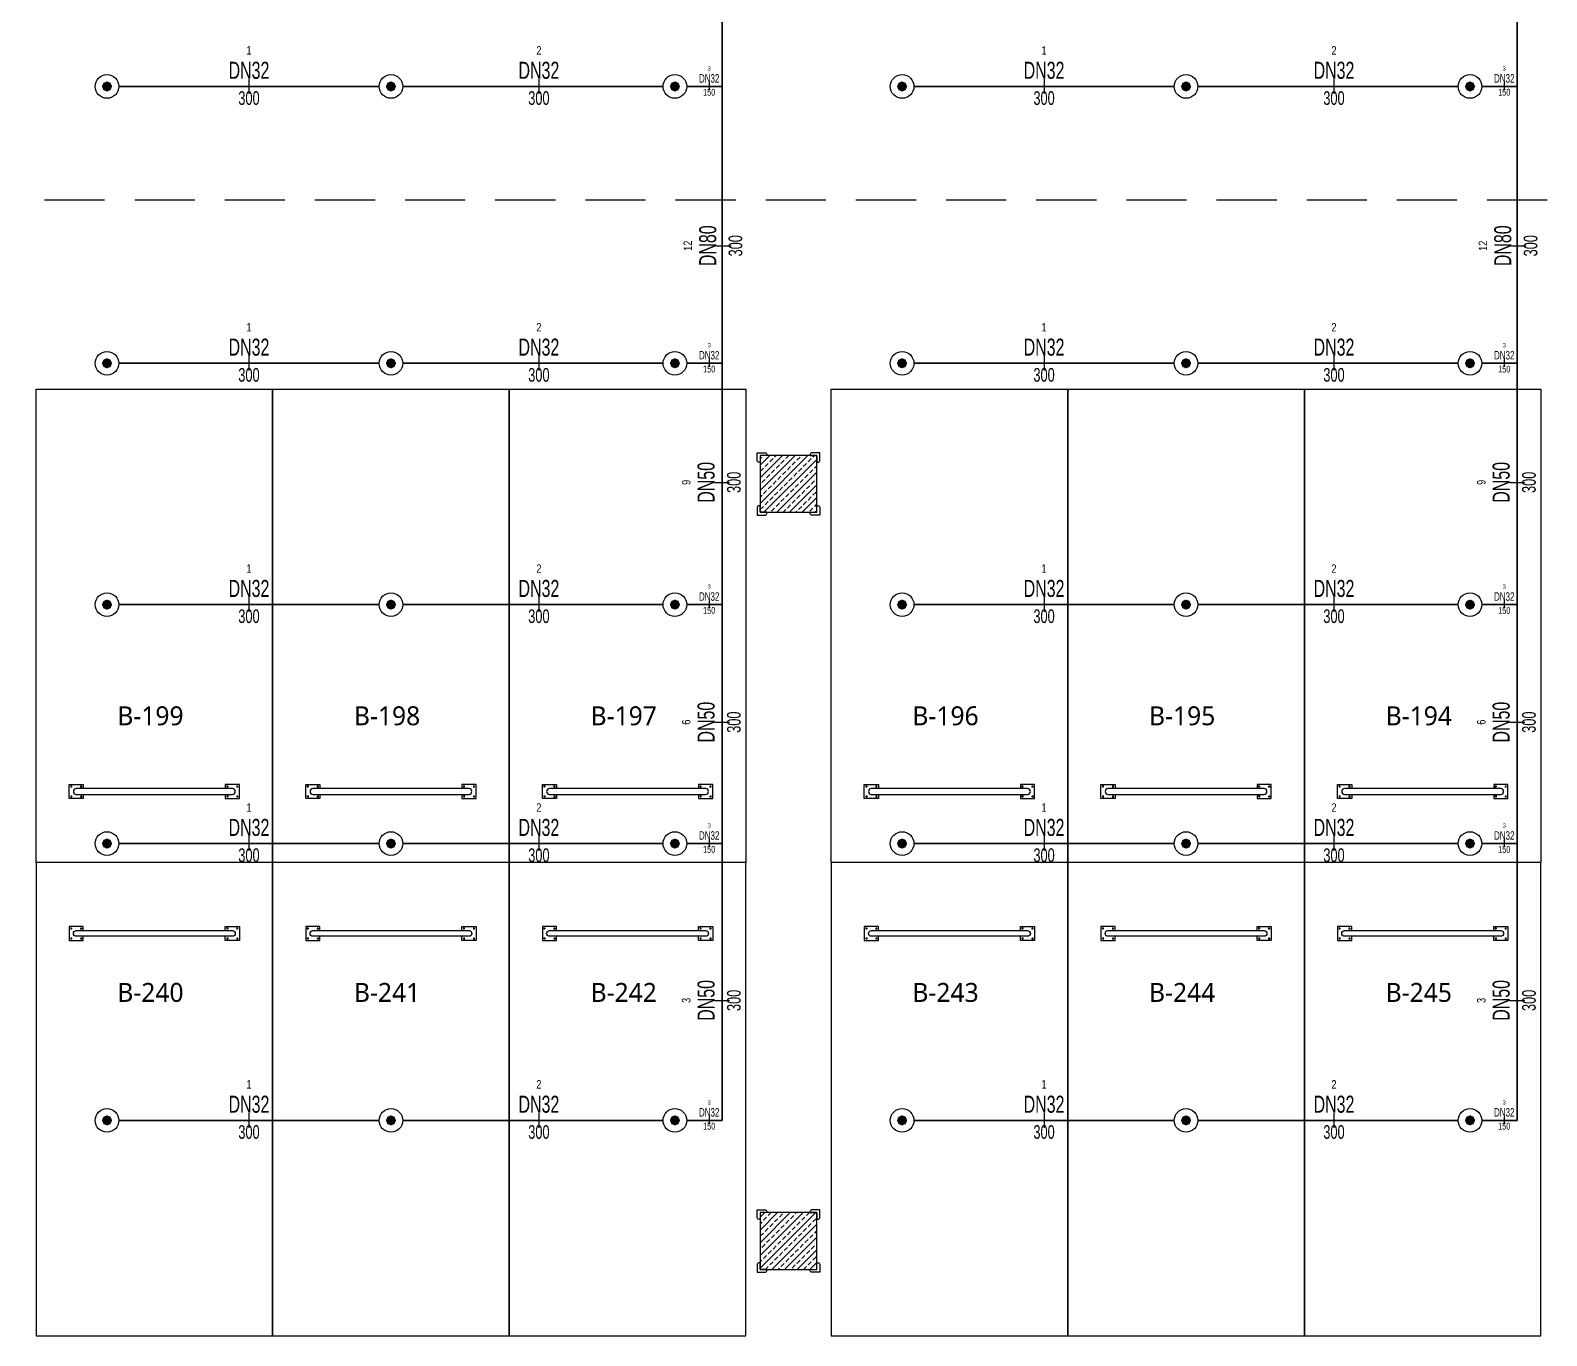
# Model space of a CAD drawing. Header units: millimetres. Extents: x -379292 to 1221486, y 92049 to 447512.
# Drawn here: x 361218 to 377238, y 223619 to 237412 of the extents above; entities that cross this region are included whole.
import ezdxf
from ezdxf.enums import TextEntityAlignment as Align

# ---------------------------------------------------------------- set-up
doc = ezdxf.new("R2010")
doc.units = ezdxf.units.MM
doc.linetypes.add('HIDDEN', pattern=[9.525, 6.35, -3.175])
for name, color, linetype in [('-M-YNGN-BORUID', 7, 'Continuous'), ('-M-YNGN-BORUUZUN', 7, 'Continuous'), ('-M-YNGN-BORUYUK', 7, 'Continuous'), ('-M-YNGN-SPR-YUK', 7, 'Continuous'), ('-M-YNGN-ZON2-CAP-', 7, 'Continuous'), ('-M-YNGN-ZON2-SPR-', 7, 'Continuous'), ('05_HATCH CONCRETE', 141, 'Continuous'), ('05_SYMBOL', 2, 'Continuous'), ('202-A-Y-MahalAd', 141, 'Continuous')]:
    doc.layers.add(name, color=color, linetype=linetype)
doc.layers.add('-M-YNGN-SPR-CAPCIZGI', color=188, linetype='Continuous', plot=False)
doc.layers.add('-M-YNGN-ZON2', color=4, linetype='SP', lineweight=30)
doc.styles.add('CIZGI', font='tahoma.ttf', dxfattribs={"width": 0.8, "oblique": 20})
doc.styles.add('HCAD', font='HCAD.SHX', dxfattribs={"width": 0.8, "height": 0.2})
doc.styles.add('PIPESIZE', font='hcad.shx', dxfattribs={"width": 0.8})
doc.styles.add('SPR-NOT', font='romans.shx')
doc.styles.get("Standard").update_dxf_attribs({"font": 'segoeuil.ttf'})
doc.linetypes.add('SP', pattern='A,2,-0.1,["SP",CIZGI,S=0.14,R=0.2,X=0,Y=-0.07],-0.255', length=2.355)
pattern_1 = [(225, (905000, -3e-07), (67.351921, -67.351921), []), (225, (904932.65, -3e-07), (67.351921, -67.351921), [47.625, -23.8125])]

# ---------------------------------------------------------------- blocks, each defined once
blk = doc.blocks.new('202_Vida')
at = {"color": 0, "linetype": 'ByBlock', "ltscale": 0.2}
for points in [[(1, 0), (-1, 0)], [(0, 1), (0, -1)]]:
    blk.add_lwpolyline(points, dxfattribs=at)
at = {"color": 0, "linetype": 'ByBlock'}
for radius in [0.42, 0.23, 0.155]:
    blk.add_circle((0, 0), radius, dxfattribs=at)
blk = doc.blocks.new('202_Stoper')
at = {"color": 0, "linetype": 'ByBlock'}
for points in [[(-750, -30), (-750, -75), (-900, -75), (-900, 75), (-750, 75), (-750, 30)], [(750, -30), (750, -75), (900, -75), (900, 75), (750, 75), (750, 30)]]:
    blk.add_lwpolyline(points, dxfattribs=at)
blk.add_lwpolyline([(825, -30, 1), (825, 30), (-825, 30, 1), (-825, -30)], format="xyb", close=True, dxfattribs=at)
at = {"color": 0, "linetype": 'ByBlock', "yscale": 10, "zscale": 10, "rotation": 180}
for p, xscale in [((-877, 53), -10), ((-772, 53), 10), ((772, 53), -10), ((877, 53), 10)]:
    blk.add_blockref('202_Vida', p, dxfattribs=dict(at, xscale=xscale))
at = {"color": 0, "linetype": 'ByBlock', "yscale": 10, "zscale": 10}
for p, xscale in [((-877, -52), 10), ((-772, -52), -10), ((772, -52), 10), ((877, -52), -10)]:
    blk.add_blockref('202_Vida', p, dxfattribs=dict(at, xscale=xscale))
blk = doc.blocks.new('202_Mahalblok')
at = {"color": 0, "linetype": 'ByBlock', "flags": 128}
blk.add_lwpolyline([(0, 0), (0, 5000), (2500, 5000), (2500, 0)], close=True, dxfattribs=at)
at = {"color": 252}
blk.add_blockref('202_Stoper', (1250, 750), dxfattribs=at)
at = {"color": 0, "linetype": 'ByBlock', "ltscale": 25}
blk.add_attdef('MAHALNO', text='', height=200, dxfattribs=at).set_placement((1209, 1390), align=Align.BOTTOM_CENTER)
blk = doc.blocks.new('bariyer')
at = {"color": 8, "ltscale": 25}
blk.add_lwpolyline([(0, -70), (15, -70, 0.414214), (30, -55), (30, 30), (-55, 30, 0.414214), (-70, 15), (-70, 0), (0, 0)], format="xyb", close=True, dxfattribs=at)
blk = doc.blocks.new('OtoParkBodrumKatMimari')
at = {"layer": '05_HATCH CONCRETE'}
h = blk.add_hatch(dxfattribs=at)
h.set_pattern_fill('ANSI33', color=8, scale=15, angle=180, style=0)
h.set_pattern_definition(pattern_1)
h.paths.add_polyline_path([(88400, 132100), (87800, 132100), (87800, 131500), (88400, 131500)])
h = blk.add_hatch(dxfattribs=at)
h.set_pattern_fill('ANSI33', color=8, scale=15, angle=180, style=0)
h.set_pattern_definition(pattern_1)
h.paths.add_polyline_path([(88400, 124100), (87800, 124100), (87800, 123500), (88400, 123500)])
at = {"color": 5}
for points in [[(88400, 132100), (87800, 132100), (87800, 131500), (88400, 131500)], [(88400, 124100), (87800, 124100), (87800, 123500), (88400, 123500)]]:
    blk.add_lwpolyline(points, close=True, dxfattribs=at)
at = {"layer": '05_SYMBOL', "color": 252, "linetype": 'HIDDEN', "ltscale": 100}
blk.add_lwpolyline([(128500, 134800), (19400, 134800)], dxfattribs=at)
at = {"layer": '05_SYMBOL', "color": 8, "xscale": -1}
for p in [(87800, 132100), (87800, 124100)]:
    blk.add_blockref('bariyer', p, dxfattribs=at)
at = {"layer": '05_SYMBOL', "color": 8}
for p in [(88400, 132100), (88400, 124100)]:
    blk.add_blockref('bariyer', p, dxfattribs=at)
at = {"layer": '05_SYMBOL', "color": 8, "rotation": 180}
for p in [(87800, 131500), (87800, 123500)]:
    blk.add_blockref('bariyer', p, dxfattribs=at)
at = {"layer": '05_SYMBOL', "color": 8, "xscale": -1, "rotation": 180}
for p in [(88400, 131500), (88400, 123500)]:
    blk.add_blockref('bariyer', p, dxfattribs=at)
at = {"layer": '202-A-Y-MahalAd', "color": 8, "ltscale": 25}
for p, values in [((80150, 127800), {'MAHALNO': 'B-199'}), ((82650, 127800), {'MAHALNO': 'B-198'}), ((85150, 127800), {'MAHALNO': 'B-197'}), ((88550, 127800), {'MAHALNO': 'B-196'}), ((91050, 127800), {'MAHALNO': 'B-195'}), ((93550, 127800), {'MAHALNO': 'B-194'})]:
    blk.add_blockref('202_Mahalblok', p, dxfattribs=at).add_auto_attribs(values)
ref = blk.add_blockref('202_Mahalblok', (80150, 127800), dxfattribs=dict(at, xscale=-1, rotation=180))
ref.add_attrib('MAHALNO', 'B-240', dxfattribs={"layer": '0', "color": 0, "linetype": 'ByBlock', "ltscale": 25, "height": 200}).set_placement((81359, 126267), align=Align.BOTTOM_CENTER)
ref = blk.add_blockref('202_Mahalblok', (82650, 127800), dxfattribs=dict(at, xscale=-1, rotation=180))
ref.add_attrib('MAHALNO', 'B-241', dxfattribs={"layer": '0', "color": 0, "linetype": 'ByBlock', "ltscale": 25, "height": 200}).set_placement((83859, 126267), align=Align.BOTTOM_CENTER)
ref = blk.add_blockref('202_Mahalblok', (85150, 127800), dxfattribs=dict(at, xscale=-1, rotation=180))
ref.add_attrib('MAHALNO', 'B-242', dxfattribs={"layer": '0', "color": 0, "linetype": 'ByBlock', "ltscale": 25, "height": 200}).set_placement((86359, 126267), align=Align.BOTTOM_CENTER)
ref = blk.add_blockref('202_Mahalblok', (88550, 127800), dxfattribs=dict(at, xscale=-1, rotation=180))
ref.add_attrib('MAHALNO', 'B-243', dxfattribs={"layer": '0', "color": 0, "linetype": 'ByBlock', "ltscale": 25, "height": 200}).set_placement((89759, 126267), align=Align.BOTTOM_CENTER)
ref = blk.add_blockref('202_Mahalblok', (91050, 127800), dxfattribs=dict(at, xscale=-1, rotation=180))
ref.add_attrib('MAHALNO', 'B-244', dxfattribs={"layer": '0', "color": 0, "linetype": 'ByBlock', "ltscale": 25, "height": 200}).set_placement((92259, 126267), align=Align.BOTTOM_CENTER)
ref = blk.add_blockref('202_Mahalblok', (93550, 127800), dxfattribs=dict(at, xscale=-1, rotation=180))
ref.add_attrib('MAHALNO', 'B-245', dxfattribs={"layer": '0', "color": 0, "linetype": 'ByBlock', "ltscale": 25, "height": 200}).set_placement((94759, 126267), align=Align.BOTTOM_CENTER)
blk = doc.blocks.new('SP-C-UP-12')
at = {"ltscale": 10}
blk.add_line((0, 0), (0, 0), dxfattribs=at)
at = {"color": 1, "linetype": 'Continuous'}
blk.add_circle((0, 0), 12.5, dxfattribs=at)
at = {"ltscale": 10}
for points in [[(-5.4, 0), (-3.8, 3.8), (-3.8, -3.8), (0, 5.4)], [(-3.8, -3.8), (0, 5.4), (0, -5.4), (3.8, 3.8)], [(0, -5.4), (3.8, 3.8), (3.8, -3.8), (5.4, 0)]]:
    blk.add_solid(points, dxfattribs=at)
at = {"layer": '-M-YNGN-SPR-YUK', "style": 'SPR-NOT', "width": 0.5, "flags": 9}
for tag, p in [('YUK', (0, 17.8)), ('CAP', (0, 14.4)), ('TIP', (0.2, 10.8))]:
    blk.add_attdef(tag, text='', height=2.5, dxfattribs=at).set_placement(p, align=Align.MIDDLE_CENTER)
blk = doc.blocks.new('SPRKL100')
at = {"layer": '-M-YNGN-SPR-CAPCIZGI'}
blk.add_line((0, 0.431), (0, -0.431), dxfattribs=at)
at = {"layer": '-M-YNGN-BORUID', "color": 0, "style": 'HCAD', "width": 0.8, "flags": 1}
blk.add_attdef('DIC', text='', height=0.4, dxfattribs=at).set_placement((0, -1.693), align=Align.CENTER)
at = {"layer": '-M-YNGN-BORUUZUN', "color": 0, "style": 'HCAD', "width": 0.7}
blk.add_attdef('BOY', text='', height=0.8, dxfattribs=at).set_placement((0, -1.08), align=Align.CENTER)
at = {"layer": '-M-YNGN-BORUYUK', "color": 6, "style": 'PIPESIZE', "width": 0.8}
blk.add_attdef('YUK', text='', height=0.5, dxfattribs=at).set_placement((0, 1.866), align=Align.CENTER)
at = {"color": 0, "style": 'PIPESIZE', "width": 0.7}
blk.add_attdef('CAP', text='', height=1, dxfattribs=at).set_placement((0, 0.45), align=Align.CENTER)
blk = doc.blocks.new('A$C69E5DB5D')
at = {"layer": '-M-YNGN-ZON2', "ltscale": 500}
for p, q in [((-4290.9, 3212.4), (-4290.9, -1882.6)), ((-5130.9, -476.4), (-5130.9, -1882.6)), ((-5493.4, -790.1), (-5768.4, -790.1)), ((-5193.4, -790.1), (-5468.4, -790.1)), ((-5168.4, -790.1), (-5130.9, -790.1)), ((-4653.4, -790.1), (-4928.4, -790.1)), ((-4353.4, -790.1), (-4628.4, -790.1)), ((-4328.4, -790.1), (-4290.9, -790.1)), ((-5493.4, -1082.6), (-5768.4, -1082.6)), ((-5193.4, -1082.6), (-5468.4, -1082.6)), ((-5168.4, -1082.6), (-5130.9, -1082.6)), ((-4653.4, -1082.6), (-4928.4, -1082.6)), ((-4353.4, -1082.6), (-4628.4, -1082.6)), ((-4328.4, -1082.6), (-4290.9, -1082.6)), ((-5493.4, -1337.6), (-5768.4, -1337.6)), ((-5193.4, -1337.6), (-5468.4, -1337.6)), ((-5168.4, -1337.6), (-5130.9, -1337.6)), ((-4653.4, -1337.6), (-4928.4, -1337.6)), ((-4353.4, -1337.6), (-4628.4, -1337.6)), ((-4328.4, -1337.6), (-4290.9, -1337.6)), ((-5493.4, -1590.1), (-5768.4, -1590.1)), ((-5193.4, -1590.1), (-5468.4, -1590.1)), ((-5168.4, -1590.1), (-5130.9, -1590.1)), ((-4653.4, -1590.1), (-4928.4, -1590.1)), ((-4353.4, -1590.1), (-4628.4, -1590.1)), ((-4328.4, -1590.1), (-4290.9, -1590.1)), ((-5493.4, -1882.6), (-5768.4, -1882.6)), ((-5193.4, -1882.6), (-5468.4, -1882.6)), ((-5168.4, -1882.6), (-5130.9, -1882.6)), ((-4653.4, -1882.6), (-4928.4, -1882.6)), ((-4353.4, -1882.6), (-4628.4, -1882.6)), ((-4328.4, -1882.6), (-4290.9, -1882.6))]:
    blk.add_line(p, q, dxfattribs=at)
at = {"layer": '-M-YNGN-ZON2-CAP-'}
for p, xscale, yscale, zscale, values in [((-5630.9, -790.1), 18, 18, 18, {'YUK': '1', 'CAP': 'DN32', 'BOY': '300'}), ((-5324.6, -790.1), 18, 18, 18, {'YUK': '2', 'CAP': 'DN32', 'BOY': '300'}), ((-4790.9, -790.1), 18, 18, 18, {'YUK': '1', 'CAP': 'DN32', 'BOY': '300'}), ((-4484.6, -790.1), 18, 18, 18, {'YUK': '2', 'CAP': 'DN32', 'BOY': '300'}), ((-5144.7, -790.1), 9, 9, 9, {'YUK': '3', 'CAP': 'DN32', 'BOY': '150'}), ((-4304.7, -790.1), 9, 9, 9, {'YUK': '3', 'CAP': 'DN32', 'BOY': '150'}), ((-5630.9, -1082.6), 18, 18, 18, {'YUK': '1', 'CAP': 'DN32', 'BOY': '300'}), ((-5324.6, -1082.6), 18, 18, 18, {'YUK': '2', 'CAP': 'DN32', 'BOY': '300'}), ((-4790.9, -1082.6), 18, 18, 18, {'YUK': '1', 'CAP': 'DN32', 'BOY': '300'}), ((-4484.6, -1082.6), 18, 18, 18, {'YUK': '2', 'CAP': 'DN32', 'BOY': '300'}), ((-5144.7, -1082.6), 9, 9, 9, {'YUK': '3', 'CAP': 'DN32', 'BOY': '150'}), ((-4304.7, -1082.6), 9, 9, 9, {'YUK': '3', 'CAP': 'DN32', 'BOY': '150'}), ((-5630.9, -1337.6), 18, 18, 18, {'YUK': '1', 'CAP': 'DN32', 'BOY': '300'}), ((-5324.6, -1337.6), 18, 18, 18, {'YUK': '2', 'CAP': 'DN32', 'BOY': '300'}), ((-4790.9, -1337.6), 18, 18, 18, {'YUK': '1', 'CAP': 'DN32', 'BOY': '300'}), ((-4484.6, -1337.6), 18, 18, 18, {'YUK': '2', 'CAP': 'DN32', 'BOY': '300'}), ((-5144.7, -1337.6), 9, 9, 9, {'YUK': '3', 'CAP': 'DN32', 'BOY': '150'}), ((-4304.7, -1337.6), 9, 9, 9, {'YUK': '3', 'CAP': 'DN32', 'BOY': '150'}), ((-5630.9, -1590.1), 18, 18, 18, {'YUK': '1', 'CAP': 'DN32', 'BOY': '300'}), ((-5324.6, -1590.1), 18, 18, 18, {'YUK': '2', 'CAP': 'DN32', 'BOY': '300'}), ((-4790.9, -1590.1), 18, 18, 18, {'YUK': '1', 'CAP': 'DN32', 'BOY': '300'}), ((-4484.6, -1590.1), 18, 18, 18, {'YUK': '2', 'CAP': 'DN32', 'BOY': '300'}), ((-5144.7, -1590.1), 9, 9, 9, {'YUK': '3', 'CAP': 'DN32', 'BOY': '150'}), ((-4304.7, -1590.1), 9, 9, 9, {'YUK': '3', 'CAP': 'DN32', 'BOY': '150'}), ((-5630.9, -1882.6), 18, 18, 18, {'YUK': '1', 'CAP': 'DN32', 'BOY': '300'}), ((-5324.6, -1882.6), 18, 18, 18, {'YUK': '2', 'CAP': 'DN32', 'BOY': '300'}), ((-4790.9, -1882.6), 18, 18, 18, {'YUK': '1', 'CAP': 'DN32', 'BOY': '300'}), ((-4484.6, -1882.6), 18, 18, 18, {'YUK': '2', 'CAP': 'DN32', 'BOY': '300'}), ((-5144.7, -1882.6), 9, 9, 9, {'YUK': '3', 'CAP': 'DN32', 'BOY': '150'}), ((-4304.7, -1882.6), 9, 9, 9, {'YUK': '3', 'CAP': 'DN32', 'BOY': '150'})]:
    blk.add_blockref('SPRKL100', p, dxfattribs=dict(at, xscale=xscale, yscale=yscale, zscale=zscale)).add_auto_attribs(values)
at = {"layer": '-M-YNGN-ZON2-CAP-', "rotation": 90}
for p, xscale, yscale, zscale, values in [((-5129.2, -958.4), 18.00000000000004, 18.00000000000004, 18.00000000000004, {'YUK': '12', 'CAP': 'DN80', 'BOY': '300'}), ((-4289.2, -958.4), 18.00000000000004, 18.00000000000004, 18.00000000000004, {'YUK': '12', 'CAP': 'DN80', 'BOY': '300'}), ((-5130.9, -1208.4), 18.00000000000005, 18.00000000000005, 18.00000000000005, {'YUK': '9', 'CAP': 'DN50', 'BOY': '300'}), ((-4290.9, -1208.4), 18.00000000000005, 18.00000000000005, 18.00000000000005, {'YUK': '9', 'CAP': 'DN50', 'BOY': '300'}), ((-5130.9, -1461.8), 18.00000000000005, 18.00000000000005, 18.00000000000005, {'YUK': '6', 'CAP': 'DN50', 'BOY': '300'}), ((-4290.9, -1461.8), 18.00000000000005, 18.00000000000005, 18.00000000000005, {'YUK': '6', 'CAP': 'DN50', 'BOY': '300'}), ((-5130.9, -1755.8), 18.00000000000005, 18.00000000000005, 18.00000000000005, {'YUK': '3', 'CAP': 'DN50', 'BOY': '300'}), ((-4290.9, -1755.8), 18.00000000000005, 18.00000000000005, 18.00000000000005, {'YUK': '3', 'CAP': 'DN50', 'BOY': '300'})]:
    blk.add_blockref('SPRKL100', p, dxfattribs=dict(at, xscale=xscale, yscale=yscale, zscale=zscale)).add_auto_attribs(values)
at = {"layer": '-M-YNGN-ZON2-SPR-'}
for p in [(-5780.9, -790.1), (-5480.9, -790.1), (-5180.9, -790.1), (-4940.9, -790.1), (-4640.9, -790.1), (-4340.9, -790.1), (-5780.9, -1082.6), (-5480.9, -1082.6), (-5180.9, -1082.6), (-4940.9, -1082.6), (-4640.9, -1082.6), (-4340.9, -1082.6), (-5780.9, -1337.6), (-5480.9, -1337.6), (-5180.9, -1337.6), (-4940.9, -1337.6), (-4640.9, -1337.6), (-4340.9, -1337.6), (-5780.9, -1590.1), (-5480.9, -1590.1), (-5180.9, -1590.1), (-4940.9, -1590.1), (-4640.9, -1590.1), (-4340.9, -1590.1), (-5780.9, -1882.6), (-5480.9, -1882.6), (-5180.9, -1882.6), (-4940.9, -1882.6), (-4640.9, -1882.6), (-4340.9, -1882.6)]:
    blk.add_blockref('SP-C-UP-12', p, dxfattribs=at)

msp = doc.modelspace()

# ---------------------------------------------------------------- block references
at = {"color": 8}
msp.add_blockref('OtoParkBodrumKatMimari', (281127.6, 100818.8), dxfattribs=at)

# ---------------------------------------------------------------- next in the draw order: block references
at = {"layer": '-M-YNGN-ZON2', "ltscale": 25, "xscale": 10, "yscale": 10, "zscale": 10}
msp.add_blockref('A$C69E5DB5D', (419836.6, 244719.5), dxfattribs=at)

doc.saveas('drawing.dxf')
